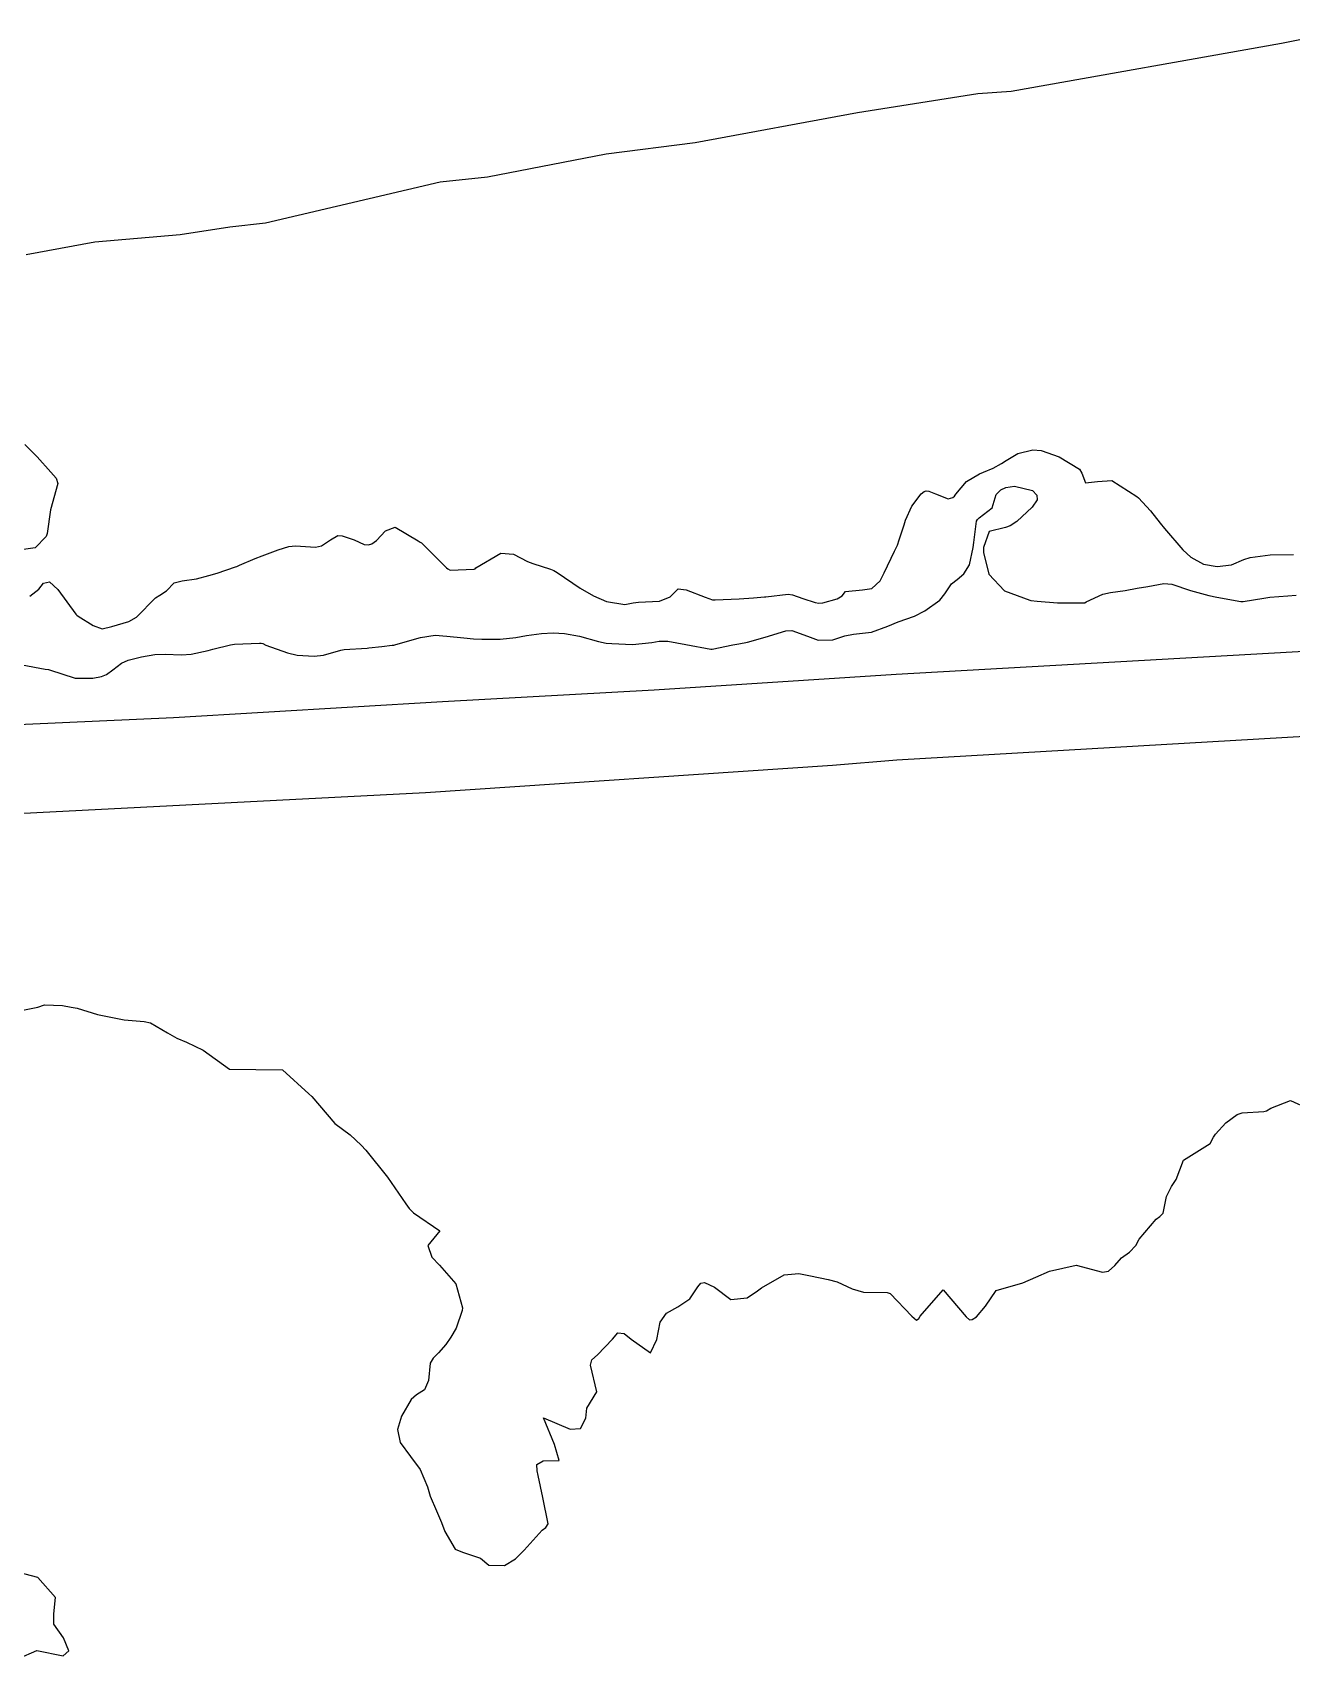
# Model space of a CAD drawing. Header units: metres. Extents: x 307586 to 320046, y 7427249 to 7434250.
# Drawn here: x 309828.4 to 309923.3, y 7432643.8 to 7432766.4 of the extents above; entities that cross this region are included whole.
import ezdxf

# ---------------------------------------------------------------- set-up
doc = ezdxf.new("R2010")
doc.units = ezdxf.units.M
doc.header["$MEASUREMENT"] = 0
for name, color, linetype in [('Area', 45, 'Continuous'), ('Curvas de Nivel 1m', 11, 'Continuous'), ('Vias Primárias', 230, 'Continuous')]:
    doc.layers.add(name, color=color, linetype=linetype)

msp = doc.modelspace()

# ---------------------------------------------------------------- linework, layer by layer
at = {"layer": 'Area'}
msp.add_polyline3d([(309827.92, 7432749.69, 711.27), (309833.1, 7432750.63, 710.98), (309839.53, 7432751.19, 710.86), (309843.27, 7432751.77, 711), (309845.97, 7432752.07, 711.12), (309859.13, 7432755.16, 710.35), (309862.7, 7432755.53, 711.41), (309871.65, 7432757.26, 712.28), (309878.36, 7432758.13, 716.37), (309890.59, 7432760.38, 715.83), (309899.67, 7432761.82, 715.44), (309902.18, 7432761.99, 713.68), (309922.55, 7432765.61, 717.21), (309926.62, 7432766.42, 712.47)], dxfattribs=at)
at = {"layer": 'Curvas de Nivel 1m', "flags": 128}
for points, elevation in [([(309827.81, 7432735.35), (309828.73, 7432734.43), (309829.78, 7432733.27), (309830.18, 7432732.82), (309830.3, 7432732.41), (309829.75, 7432730.42), (309829.5, 7432728.65), (309829.43, 7432728.42), (309828.6, 7432727.55), (309827.71, 7432727.44)], 711), ([(309828.18, 7432723.92), (309828.88, 7432724.43), (309829.21, 7432724.89), (309829.68, 7432724.99), (309830.3, 7432724.41), (309831.65, 7432722.56), (309831.73, 7432722.48), (309831.83, 7432722.4), (309832.97, 7432721.7), (309833.64, 7432721.46), (309834.38, 7432721.63), (309835.65, 7432722.01), (309836.22, 7432722.34), (309837.67, 7432723.78), (309837.99, 7432724), (309838.49, 7432724.31), (309839.07, 7432724.92), (309839.68, 7432725.06), (309840.76, 7432725.22), (309841.69, 7432725.47), (309842.31, 7432725.66), (309843.7, 7432726.12), (309843.8, 7432726.15), (309844.01, 7432726.25), (309845.18, 7432726.76), (309845.71, 7432726.96), (309846.91, 7432727.41), (309847.72, 7432727.66), (309848.21, 7432727.7), (309849.72, 7432727.62), (309850.17, 7432727.72), (309850.86, 7432728.17), (309851.41, 7432728.48), (309851.73, 7432728.47), (309852.64, 7432728.15), (309853.39, 7432727.81), (309853.72, 7432727.79), (309853.97, 7432727.87), (309854.32, 7432728.12), (309855.01, 7432728.84), (309855.74, 7432729.12), (309857.47, 7432728.08), (309857.63, 7432727.99), (309857.72, 7432727.93), (309859.6, 7432726.06), (309859.7, 7432725.97), (309859.88, 7432725.88), (309861.7, 7432725.94), (309861.76, 7432725.98), (309861.82, 7432726.04), (309863.71, 7432727.15), (309864.65, 7432727.07), (309865.71, 7432726.54), (309866.11, 7432726.39), (309867.45, 7432725.96), (309867.7, 7432725.86), (309867.95, 7432725.7), (309869.68, 7432724.53), (309870.7, 7432723.93), (309871.67, 7432723.51), (309873.06, 7432723.29), (309873.67, 7432723.41), (309874.09, 7432723.46), (309875.67, 7432723.53), (309876.48, 7432723.86), (309877.07, 7432724.46), (309877.68, 7432724.4), (309879.12, 7432723.83), (309879.67, 7432723.64), (309879.86, 7432723.63), (309881.67, 7432723.72), (309882.76, 7432723.78), (309883.59, 7432723.86), (309883.67, 7432723.87), (309885.37, 7432724.06), (309885.68, 7432724.01), (309886.48, 7432723.74), (309887.39, 7432723.44), (309887.67, 7432723.39), (309887.97, 7432723.42), (309889.07, 7432723.71), (309889.43, 7432723.95), (309889.68, 7432724.27), (309890.98, 7432724.39), (309891.68, 7432724.49), (309892.29, 7432725.08), (309892.61, 7432725.67), (309893.39, 7432727.32), (309893.55, 7432727.65), (309893.6, 7432727.77), (309893.73, 7432728.15), (309894.1, 7432729.29), (309894.22, 7432729.65), (309894.69, 7432730.71), (309895.39, 7432731.63), (309895.61, 7432731.8), (309895.78, 7432731.86), (309895.97, 7432731.83), (309896.48, 7432731.62), (309897.43, 7432731.26), (309897.77, 7432731.35), (309897.91, 7432731.46), (309898.01, 7432731.6), (309898.81, 7432732.56), (309899.79, 7432733.13), (309900.1, 7432733.26), (309900.82, 7432733.57), (309901.45, 7432733.91), (309901.8, 7432734.15), (309902.69, 7432734.67), (309903.81, 7432734.95), (309904.43, 7432734.9), (309905.81, 7432734.42), (309907.32, 7432733.49), (309907.5, 7432733.2), (309907.78, 7432732.46), (309908.69, 7432732.56), (309909.78, 7432732.64), (309911.65, 7432731.44), (309911.77, 7432731.33), (309912.69, 7432730.35), (309913.42, 7432729.41), (309913.75, 7432729.01), (309915.13, 7432727.4), (309915.72, 7432726.85), (309916.67, 7432726.34), (309917.71, 7432726.16), (309918.78, 7432726.28), (309919.72, 7432726.67), (309920.21, 7432726.84), (309921.72, 7432727.02), (309923.47, 7432727.05)], 711), ([(309827.61, 7432718.73), (309829.34, 7432718.42), (309829.6, 7432718.38), (309829.66, 7432718.36), (309831.6, 7432717.72), (309832.94, 7432717.72), (309833.6, 7432717.85), (309833.96, 7432718), (309834.44, 7432718.36), (309835.1, 7432718.86), (309835.61, 7432719.09), (309836.61, 7432719.34), (309837.62, 7432719.51), (309838.39, 7432719.54), (309839.62, 7432719.5), (309840.36, 7432719.55), (309841.63, 7432719.83), (309841.98, 7432719.92), (309843.33, 7432720.25), (309843.63, 7432720.3), (309845.51, 7432720.36), (309845.63, 7432720.36), (309845.75, 7432720.34), (309845.99, 7432720.22), (309847.62, 7432719.63), (309848.35, 7432719.46), (309849.62, 7432719.39), (309850.32, 7432719.47), (309851.63, 7432719.85), (309851.89, 7432719.89), (309853.63, 7432719.99), (309853.75, 7432720.01), (309854.73, 7432720.12), (309855.52, 7432720.23), (309855.63, 7432720.23), (309855.78, 7432720.26), (309857.64, 7432720.81), (309858.74, 7432720.97), (309859.64, 7432720.91), (309860.91, 7432720.78), (309861.64, 7432720.7), (309862.27, 7432720.66), (309863.64, 7432720.68), (309864.83, 7432720.81), (309865.64, 7432720.95), (309866.78, 7432721.11), (309867.64, 7432721.15), (309868.51, 7432721.09), (309869.64, 7432720.89), (309871.07, 7432720.5), (309871.64, 7432720.38), (309872.06, 7432720.34), (309873.64, 7432720.27), (309875.09, 7432720.43), (309875.64, 7432720.52), (309876.29, 7432720.51), (309877.64, 7432720.28), (309879.53, 7432719.92), (309879.63, 7432719.92), (309881.2, 7432720.24), (309881.64, 7432720.33), (309882.3, 7432720.45), (309883.64, 7432720.82), (309885.2, 7432721.3), (309885.65, 7432721.33), (309886.82, 7432720.9), (309887.64, 7432720.59), (309888.73, 7432720.62), (309889.65, 7432720.93), (309890.28, 7432721.06), (309891.65, 7432721.21), (309892.88, 7432721.66), (309893.66, 7432721.98), (309894.89, 7432722.41), (309895.66, 7432722.8), (309896.79, 7432723.61), (309897.19, 7432724.1), (309897.69, 7432724.84), (309898.11, 7432725.18), (309898.61, 7432725.59), (309899.03, 7432726.27), (309899.32, 7432727.58), (309899.36, 7432727.95), (309899.57, 7432729.58), (309899.63, 7432729.7), (309899.76, 7432729.82), (309900.75, 7432730.58), (309901.04, 7432731.57), (309901.4, 7432731.94), (309901.78, 7432732.1), (309902.43, 7432732.2), (309903.78, 7432731.88), (309904.12, 7432731.53), (309904.13, 7432731.17), (309903.76, 7432730.62), (309902.6, 7432729.55), (309902.1, 7432729.21), (309901.75, 7432729.09), (309900.52, 7432728.8), (309900.1, 7432727.58), (309900.1, 7432727.2), (309900.49, 7432725.57), (309901.68, 7432724.31), (309903.58, 7432723.62), (309903.67, 7432723.6), (309904.13, 7432723.53), (309905.67, 7432723.41), (309907.6, 7432723.41), (309907.67, 7432723.41), (309907.73, 7432723.42), (309907.84, 7432723.48), (309909.08, 7432724.07), (309909.68, 7432724.2), (309910.78, 7432724.35), (309911.69, 7432724.52), (309912.48, 7432724.64), (309913.69, 7432724.88), (309914.29, 7432724.81), (309915.69, 7432724.34), (309917.09, 7432723.96), (309917.68, 7432723.85), (309919.49, 7432723.52), (309919.68, 7432723.52), (309921.24, 7432723.76), (309921.68, 7432723.83), (309923.03, 7432723.95), (309923.68, 7432724)], 712), ([(309827.29, 7432692.62), (309828.79, 7432692.93), (309829.3, 7432693.09), (309830.65, 7432693.06), (309831.3, 7432692.93), (309831.75, 7432692.85), (309833.29, 7432692.37), (309835.29, 7432691.96), (309836.81, 7432691.85), (309837.29, 7432691.74), (309838.58, 7432691), (309839.28, 7432690.59), (309839.99, 7432690.29), (309841.26, 7432689.68), (309843.24, 7432688.25), (309845.24, 7432688.23), (309847.24, 7432688.2), (309849.23, 7432686.39), (309849.44, 7432686.18), (309851.19, 7432684.16), (309852.33, 7432683.29), (309853.18, 7432682.53), (309853.52, 7432682.13), (309855.15, 7432680.11), (309856.54, 7432678.09), (309856.78, 7432677.74), (309857.12, 7432677.42), (309859.1, 7432676.06), (309858.21, 7432674.94), (309858.5, 7432674.07), (309859.07, 7432673.46), (309860.31, 7432672.05), (309860.82, 7432670.26), (309860.79, 7432670.04), (309860.34, 7432668.72), (309859.94, 7432668.05), (309859.55, 7432667.5), (309858.99, 7432666.86), (309858.59, 7432666.46), (309858.37, 7432666.07), (309858.26, 7432664.77), (309857.95, 7432664.07), (309857.34, 7432663.68), (309856.95, 7432663.34), (309856.2, 7432662.09), (309855.91, 7432661.08), (309856.11, 7432660.09), (309856.9, 7432659.04), (309857.62, 7432658.07), (309858.18, 7432656.75), (309858.37, 7432656.06), (309858.85, 7432654.94), (309859.24, 7432654.06), (309859.49, 7432653.39), (309860.27, 7432652.05), (309860.81, 7432651.83), (309862.16, 7432651.37), (309862.8, 7432650.84), (309863.97, 7432650.83), (309864.81, 7432651.32), (309865.46, 7432651.98), (309866.83, 7432653.49), (309867.09, 7432653.7), (309867.27, 7432653.96), (309866.86, 7432655.96), (309866.51, 7432657.6), (309866.43, 7432657.97), (309866.41, 7432658.44), (309866.89, 7432658.71), (309868.1, 7432658.75), (309867.74, 7432659.95), (309866.93, 7432661.96), (309868.92, 7432661.11), (309869.71, 7432661.15), (309870.1, 7432661.93), (309870.19, 7432662.68), (309870.95, 7432663.92), (309870.45, 7432665.93), (309870.57, 7432666.34), (309870.99, 7432666.71), (309872.11, 7432667.9), (309872.53, 7432668.37), (309873.01, 7432668.31), (309873.54, 7432667.88), (309874.99, 7432666.87), (309875.46, 7432667.86), (309875.72, 7432669.16), (309876.18, 7432669.85), (309877.04, 7432670.34), (309877.96, 7432670.92), (309878.55, 7432671.83), (309878.78, 7432672.1), (309879.06, 7432672.16), (309879.8, 7432671.81), (309881.04, 7432670.88), (309882.27, 7432671.01), (309883.05, 7432671.53), (309883.35, 7432671.77), (309885.06, 7432672.75), (309886.18, 7432672.85), (309887.06, 7432672.66), (309888.37, 7432672.39), (309889.06, 7432672.22), (309890.18, 7432671.69), (309891.05, 7432671.44), (309892.82, 7432671.42), (309893.05, 7432671.33), (309894.7, 7432669.63), (309895.03, 7432669.32), (309895.21, 7432669.45), (309895.33, 7432669.63), (309897.05, 7432671.6), (309898.79, 7432669.58), (309899.03, 7432669.36), (309899.24, 7432669.37), (309899.57, 7432669.57), (309900.24, 7432670.37), (309901.05, 7432671.56), (309903.06, 7432672.15), (309904.03, 7432672.56), (309905.07, 7432673.01), (309907.07, 7432673.48), (309909.07, 7432672.93), (309909.52, 7432673.01), (309910, 7432673.45), (309910.5, 7432674.03), (309911.09, 7432674.44), (309911.57, 7432674.96), (309911.83, 7432675.43), (309913.12, 7432676.94), (309913.39, 7432677.14), (309913.63, 7432677.4), (309913.9, 7432678.64), (309914.28, 7432679.4), (309914.62, 7432679.93), (309915.17, 7432681.39), (309917.19, 7432682.64), (309917.44, 7432683.11), (309917.58, 7432683.36), (309918.37, 7432684.19), (309919.22, 7432684.83), (309919.6, 7432684.96), (309921.22, 7432685.06), (309921.43, 7432685.1), (309921.75, 7432685.31), (309923.23, 7432685.89), (309924.57, 7432685.28)], 713), ([(309827.33, 7432643.81), (309828.71, 7432644.42), (309830.71, 7432644.02), (309831.14, 7432644.39), (309830.73, 7432645.36), (309830.01, 7432646.41), (309829.99, 7432647.17), (309830.13, 7432648.41), (309828.79, 7432649.92), (309826.79, 7432650.44)], 713)]:
    msp.add_lwpolyline(points, dxfattribs=dict(at, elevation=elevation))
at = {"layer": 'Vias Primárias'}
msp.add_lwpolyline([(310076.07, 7432727.98), (310033.84, 7432725.37), (309973.85, 7432722.28), (309933.62, 7432720.27), (309893.51, 7432718.01), (309875.27, 7432716.82), (309859.31, 7432715.94), (309839.02, 7432714.74), (309825.05, 7432714.1), (309809.12, 7432713.43), (309808.58, 7432713.56), (309806.83, 7432714.64), (309805.48, 7432715.18), (309803.32, 7432715.45), (309801.02, 7432715.45), (309793.73, 7432715.32), (309775.06, 7432714.38, -0.05131), (309769.93, 7432714.65, -0.058956), (309763.18, 7432716.54, -0.098884), (309755.49, 7432721.67, -0.146915), (309754.54, 7432723.42), (309751.73, 7432739.12)], format="xyb", dxfattribs=at)
msp.add_lwpolyline([(309470.33, 7432706.22), (309510.92, 7432701.26), (309545.11, 7432700.03), (309560.44, 7432699.83), (309592.11, 7432699.67), (309616.21, 7432699.59), (309638.89, 7432699.48), (309657.05, 7432699.48), (309677.07, 7432700.02), (309702.36, 7432701.09), (309739.74, 7432702.84), (309776.45, 7432704.72), (309825.27, 7432707.42), (309858.03, 7432709.11), (309888.72, 7432711.16), (309893.57, 7432711.57), (309939.05, 7432714.21), (310002.63, 7432717.55), (310059.42, 7432720.32)], dxfattribs=at)

doc.saveas('drawing.dxf')
